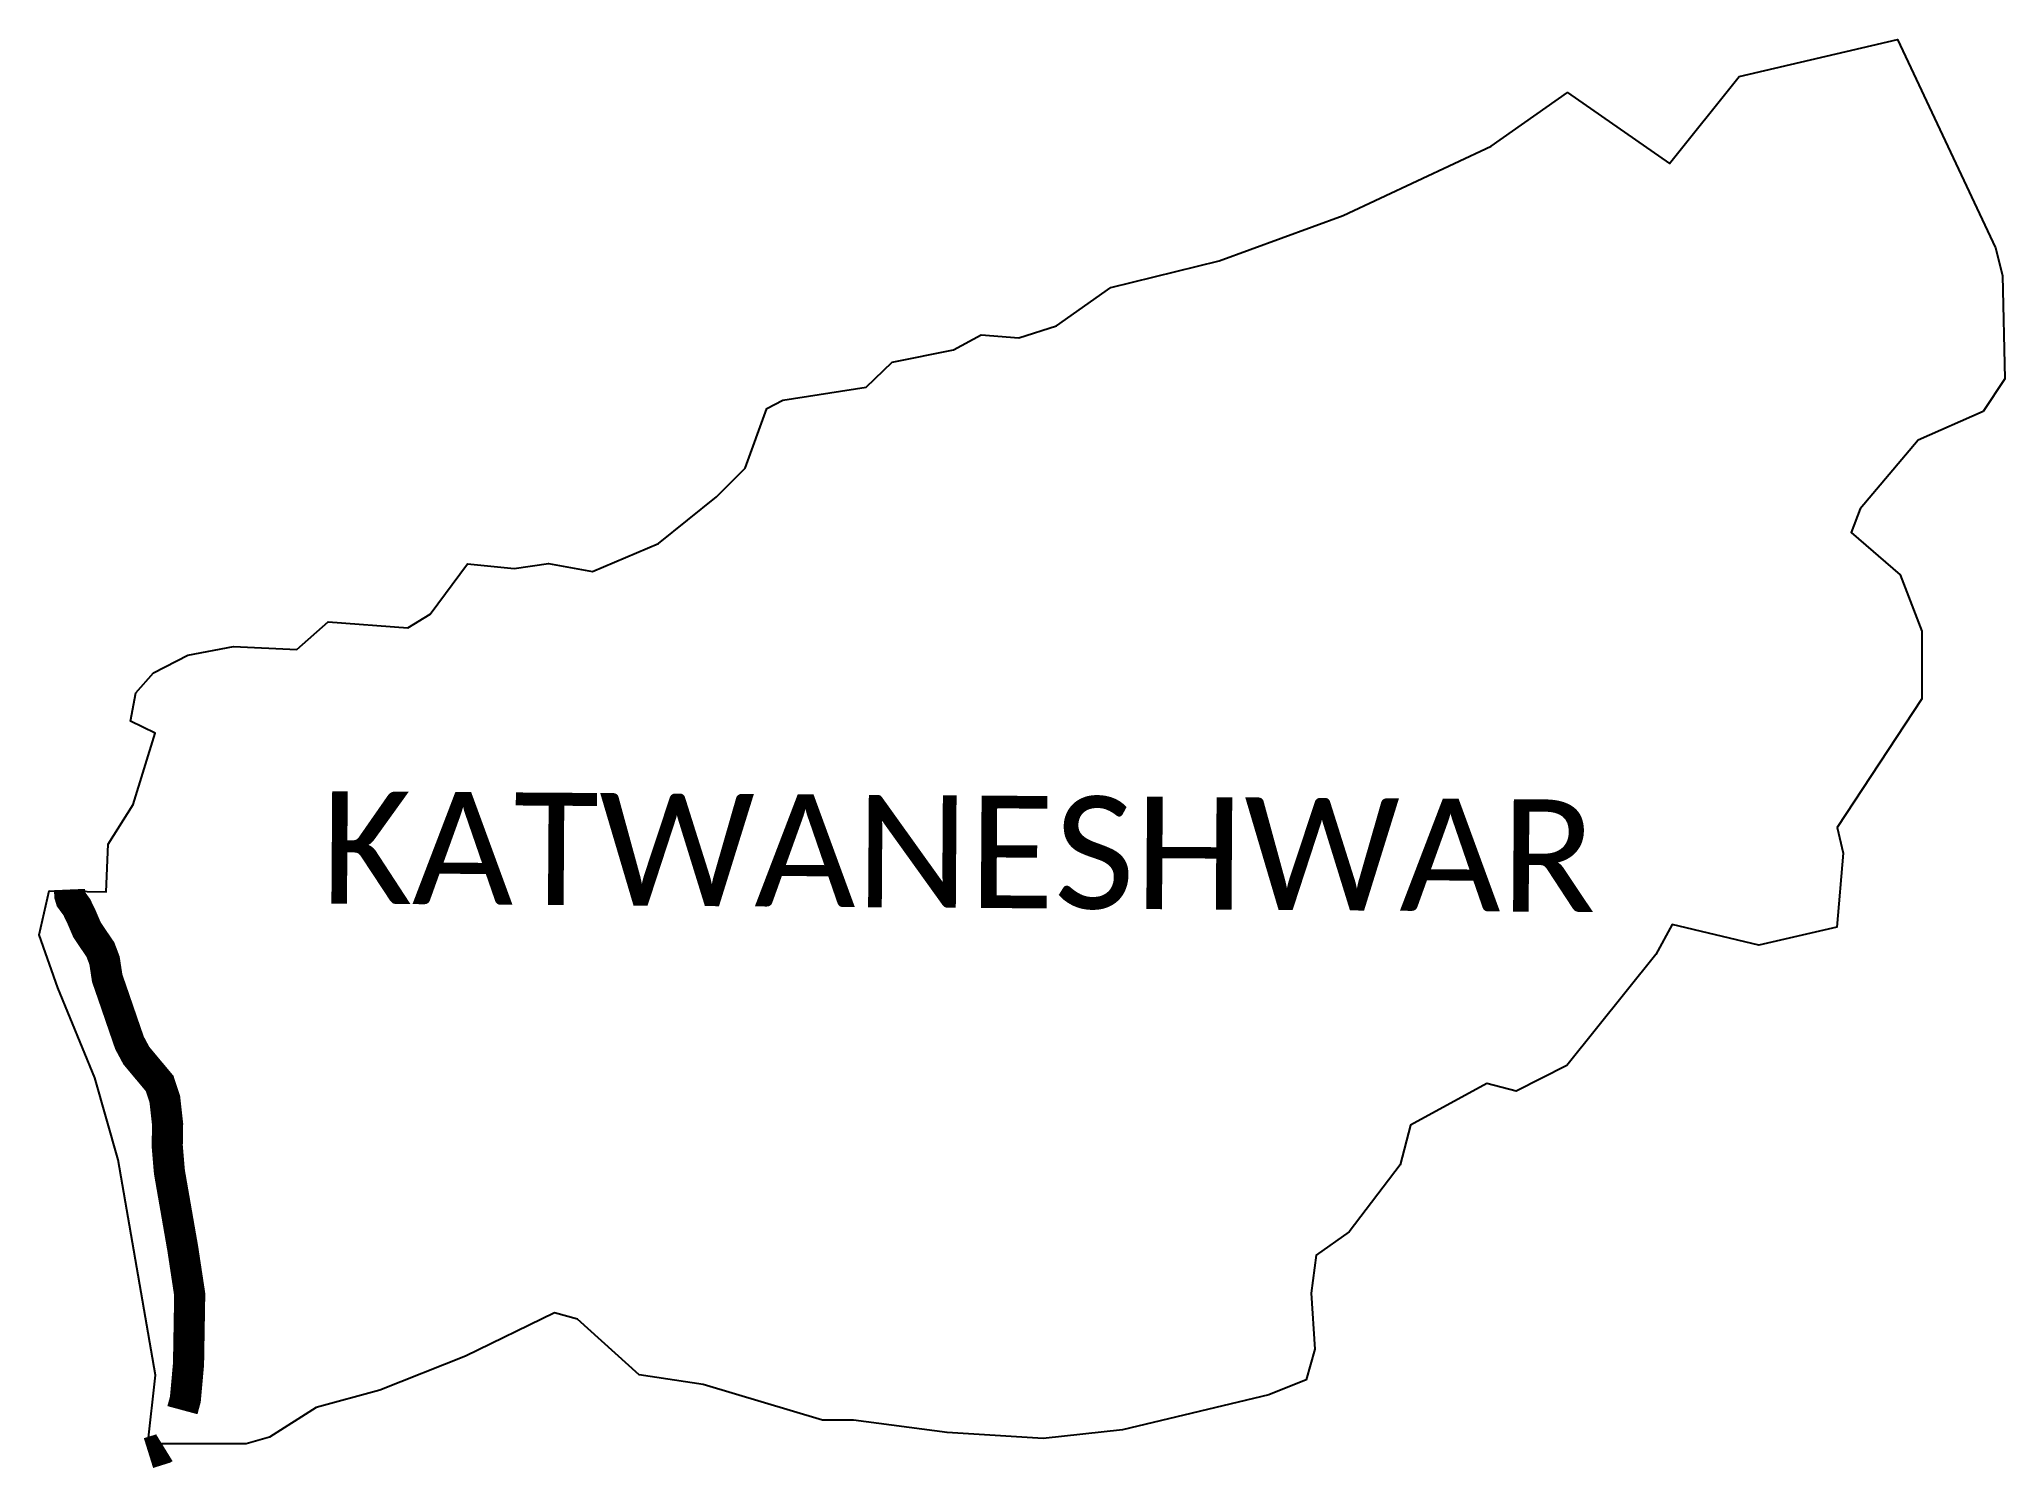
# Model space of a CAD drawing. Header units: metres. Extents: x 328468 to 331623, y 1804754 to 1807048.
import ezdxf

# ---------------------------------------------------------------- set-up
doc = ezdxf.new("R2010")
doc.units = ezdxf.units.M
doc.layers.add('NATURALLY PROTECTED', color=3, linetype='Continuous')
doc.layers.add('VILLAGE NAME', color=250, linetype='Continuous')

msp = doc.modelspace()

# ---------------------------------------------------------------- linework, layer by layer
at = {"color": 3}
msp.add_lwpolyline([(328622.4, 1805999.1), (328650.7, 1806031.5), (328706.2, 1806059.9), (328779.2, 1806073.7), (328881.2, 1806068.9), (328931.2, 1806113.1), (329059.1, 1806103.7), (329095, 1806125.5), (329154.9, 1806206.4), (329230, 1806198.6), (329285.2, 1806206.9), (329355.9, 1806193.9), (329461.5, 1806238.9), (329554.6, 1806314), (329600.7, 1806360), (329635.4, 1806455.4), (329661.3, 1806469.2), (329795.1, 1806489.8), (329836.9, 1806529.8), (329935.2, 1806549.6), (329979.5, 1806574), (330040.5, 1806569.3), (330100.9, 1806588.2), (330188, 1806649.7), (330361.8, 1806692.7), (330560.9, 1806765.6), (330798.4, 1806876.8), (330921.1, 1806962.8), (331084.7, 1806848.6), (331196.6, 1806988.3), (331451, 1807048.1), (331608.1, 1806713.3), (331619.3, 1806669.3), (331623, 1806503.2), (331588.6, 1806450.8), (331484.2, 1806404.9), (331391.1, 1806294.6), (331376.5, 1806256.4), (331455, 1806188.7), (331489.8, 1806098.5), (331489.8, 1805989.5), (331354, 1805783.3), (331363.6, 1805742), (331353.4, 1805623), (331228.2, 1805594.5), (331089, 1805627.5), (331062.7, 1805579.2), (330920.3, 1805401.4), (330838.7, 1805359.9), (330791.4, 1805372.2), (330668.9, 1805305.2), (330652.5, 1805241.7), (330570.7, 1805134.4), (330517.7, 1805096.6), (330509.7, 1805036), (330515.7, 1804945.7), (330501.3, 1804896.7), (330441.6, 1804872.4), (330206.5, 1804816.2), (330079.3, 1804802.7), (329925.3, 1804812), (329774.6, 1804832), (329724.8, 1804832), (329533.3, 1804889.2), (329430.5, 1804904.7), (329331.6, 1804993.9), (329294.7, 1805004), (329151.9, 1804934.8), (329014.1, 1804880), (328912.2, 1804852.4), (328837.2, 1804804.5), (328799.9, 1804793.9), (328641.9, 1804794), (328654.4, 1804903.9), (328594, 1805249.8), (328557, 1805381.4), (328497.2, 1805525.6), (328467.6, 1805610.7), (328483.7, 1805681.3), (328574.9, 1805679.9), (328578.2, 1805756.2), (328618.3, 1805820.1), (328653.4, 1805934.3), (328613.9, 1805953.7), (328622.4, 1805999.1)], dxfattribs=at)
at = {"layer": 'NATURALLY PROTECTED', "color": 2, "const_width": 50, "flags": 128}
msp.add_lwpolyline([(328516.2, 1805683.6), (328516.6, 1805674.2), (328518.5, 1805667.9), (328527.6, 1805655.7), (328535.4, 1805639.5), (328544.2, 1805619), (328556.9, 1805600.1), (328565.7, 1805587.2), (328572.3, 1805569.8), (328576.7, 1805541.1), (328587, 1805511.4), (328602.5, 1805466.3), (328612.4, 1805437.6), (328623.4, 1805417), (328644.5, 1805391.8), (328660.8, 1805372.3), (328669.1, 1805347.1), (328673.6, 1805306.9), (328673, 1805272.2), (328676.5, 1805230.4), (328697.9, 1805107.6), (328709.1, 1805033.6), (328707.2, 1804922), (328702.1, 1804865.4), (328697.4, 1804848)], dxfattribs=at)
at = {"layer": 'NATURALLY PROTECTED', "color": 116, "true_color": 0x136734, "const_width": 50, "flags": 128}
msp.add_lwpolyline([(328668.5, 1804787.5), (328667.2, 1804786.7), (328642.9, 1804779.1), (328642.9, 1804779.1)], dxfattribs=at)

# ---------------------------------------------------------------- texts
at = {"layer": 'VILLAGE NAME', "insert": (328920.8, 1805841.5), "char_height": 180.345, "attachment_point": 1, "rotation": 359.6139}
msp.add_mtext_dynamic_manual_height_columns('{\\fCalibri|b0|i0|c0|p34;KATWANESHWAR}', width=1779.605, gutter_width=901.7, heights=[0], dxfattribs=at)

doc.saveas('drawing.dxf')
